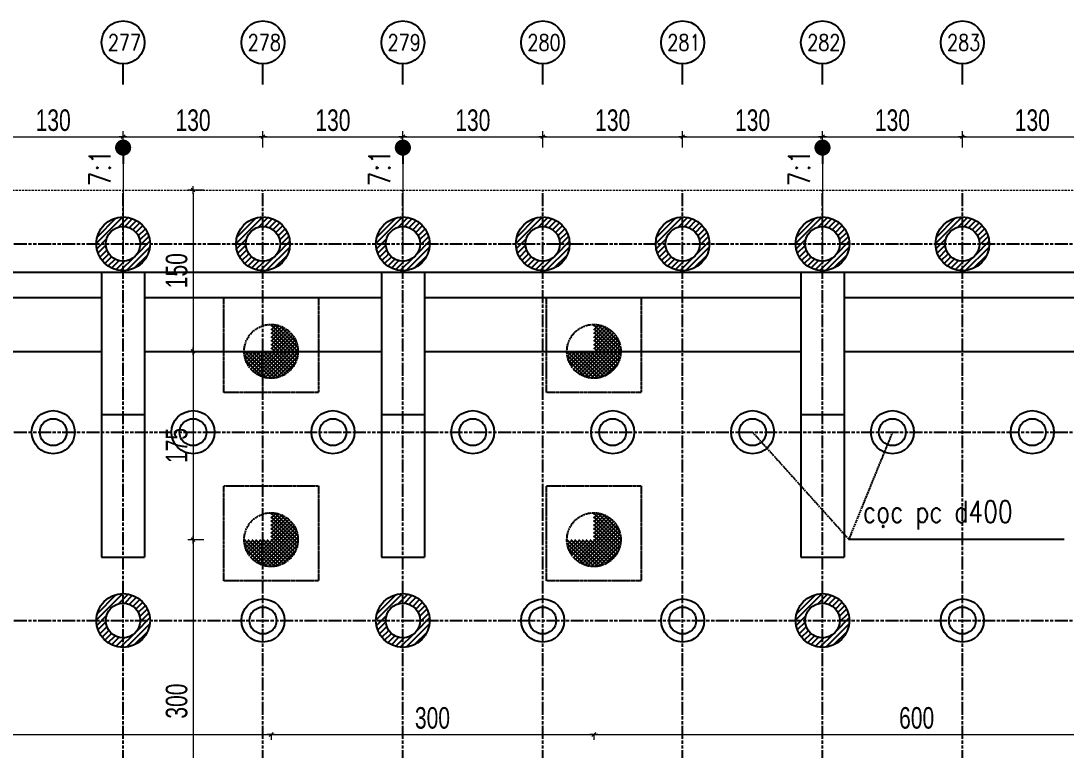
# Model space of a CAD drawing. Header units: inches. Extents: x -1640460 to 2672754, y -1012 to 1209503.
# Drawn here: x 10939 to 11910, y 849 to 1527 of the extents above; entities that cross this region are included whole.
import ezdxf

# ---------------------------------------------------------------- set-up
doc = ezdxf.new("R2010")
doc.units = ezdxf.units.IN
doc.header["$MEASUREMENT"] = 0
for name, pattern in [('ACAD_ISO09W100', [45, 24, -3, 6, -3, 6, -3]), ('CENTER', [2, 1.25, -0.25, 0.25, -0.25]), ('HIDDEN', [0.375, 0.25, -0.125])]:
    doc.linetypes.add(name, pattern=pattern)
doc.layers.add('DIM', color=177, linetype='Continuous', lineweight=20)
doc.layers.add('THAY1', color=9, linetype='Continuous', lineweight=20)
for name, color, linetype in [('Kich thuoc', 4, 'Continuous'), ('Text', 2, 'Continuous'), ('Tim', 8, 'ACAD_ISO09W100')]:
    doc.layers.add(name, color=color, linetype=linetype)
doc.styles.add('KICH_THUOC', font='vnsimli.shx', dxfattribs={"width": 0.8})
doc.styles.add('TXTDIM', font='VNARIAL.TTF', dxfattribs={"width": 0.7})
doc.dimstyles.new('DIM10', dxfattribs={"dimscale": 10, "dimtxt": 2, "dimasz": 0.3, "dimexe": 0.5, "dimexo": 0.5, "dimgap": 0.5, "dimtad": 1, "dimdec": 0, "dimzin": 12, "dimdsep": 46, "dimtxsty": 'TXTDIM', "dimblk": 'SLASH', "dimcen": 1.5, "dimclrd": 1, "dimclre": 256, "dimclrt": 2, "dimadec": 0, "dimazin": 0, "dimtfac": 1, "dimtdec": 0, "dimtix": 1, "dimtmove": 0, "dimatfit": 3, "dimldrblk": 'DOT', "dimfxl": 1, "dimfxlon": 1, "dimtolj": 1, "dimtzin": 0, "dimlwd": 9, "dimlwe": 9, "dimarcsym": 1})

# ---------------------------------------------------------------- blocks, each defined once
blk = doc.blocks.new('SLASH')
at = {"layer": 'DIM', "color": 16}
blk.add_line((-1.2, 0), (1.2, 0), dxfattribs=at)
at = {"layer": 'DIM', "color": 16, "linetype": 'Continuous'}
blk.add_line((-0.6, -0.6), (0.6, 0.6), dxfattribs=at)
blk = doc.blocks.new('*D518')
at = {"layer": 'Defpoints', "color": 0}
for p in [(11033.5, 1419), (10903.5, 1369.43), (11033.5, 1369.43)]:
    blk.add_point(p, dxfattribs=at)
at = {"layer": 'Kich thuoc', "lineweight": 9}
for p, q in [((10903.5, 1409), (10903.5, 1424)), ((11033.5, 1409), (11033.5, 1424))]:
    blk.add_line(p, q, dxfattribs=at)
at = {"layer": 'Kich thuoc', "color": 1, "lineweight": 9}
blk.add_line((10906.5, 1419), (11030.5, 1419), dxfattribs=at)
at = {"layer": 'Kich thuoc', "color": 1, "lineweight": 9, "xscale": 3, "yscale": 3, "zscale": 3, "rotation": 180}
blk.add_blockref('SLASH', (10903.5, 1419), dxfattribs=at)
at = {"layer": 'Kich thuoc', "color": 1, "lineweight": 9, "xscale": 3, "yscale": 3, "zscale": 3}
blk.add_blockref('SLASH', (11033.5, 1419), dxfattribs=at)
at = {"layer": 'Kich thuoc', "color": 2, "insert": (10968.5, 1434.22), "char_height": 20, "attachment_point": 5, "style": 'TXTDIM'}
blk.add_mtext('\\A1;130', dxfattribs=at)
blk = doc.blocks.new('_Dot')
at = {"color": 0, "linetype": 'ByBlock', "lineweight": -2}
blk.add_line((-0.5, 0), (-1, 0), dxfattribs=at)
at = {"color": 0, "linetype": 'ByBlock', "const_width": 0.5}
blk.add_lwpolyline([(-0.25, 0, 1), (0.25, 0, 1)], format="xyb", close=True, dxfattribs=at)
blk = doc.blocks.new('*D519')
at = {"layer": 'Defpoints', "color": 0}
for p in [(11163.5, 1419), (11033.5, 1369.43), (11163.5, 1369.43)]:
    blk.add_point(p, dxfattribs=at)
at = {"layer": 'Kich thuoc', "lineweight": 9}
for p, q in [((11033.5, 1409), (11033.5, 1424)), ((11163.5, 1409), (11163.5, 1424))]:
    blk.add_line(p, q, dxfattribs=at)
at = {"layer": 'Kich thuoc', "color": 1, "lineweight": 9}
blk.add_line((11036.5, 1419), (11160.5, 1419), dxfattribs=at)
at = {"layer": 'Kich thuoc', "color": 1, "lineweight": 9, "xscale": 3, "yscale": 3, "zscale": 3, "rotation": 180}
blk.add_blockref('SLASH', (11033.5, 1419), dxfattribs=at)
at = {"layer": 'Kich thuoc', "color": 1, "lineweight": 9, "xscale": 3, "yscale": 3, "zscale": 3}
blk.add_blockref('SLASH', (11163.5, 1419), dxfattribs=at)
at = {"layer": 'Kich thuoc', "color": 2, "insert": (11098.5, 1434.22), "char_height": 20, "attachment_point": 5, "style": 'TXTDIM'}
blk.add_mtext('\\A1;130', dxfattribs=at)
blk = doc.blocks.new('*D520')
at = {"layer": 'Defpoints', "color": 0}
for p in [(11293.5, 1419), (11163.5, 1369.43), (11293.5, 1369.43)]:
    blk.add_point(p, dxfattribs=at)
at = {"layer": 'Kich thuoc', "lineweight": 9}
for p, q in [((11163.5, 1409), (11163.5, 1424)), ((11293.5, 1409), (11293.5, 1424))]:
    blk.add_line(p, q, dxfattribs=at)
at = {"layer": 'Kich thuoc', "color": 1, "lineweight": 9}
blk.add_line((11166.5, 1419), (11290.5, 1419), dxfattribs=at)
at = {"layer": 'Kich thuoc', "color": 1, "lineweight": 9, "xscale": 3, "yscale": 3, "zscale": 3, "rotation": 180}
blk.add_blockref('SLASH', (11163.5, 1419), dxfattribs=at)
at = {"layer": 'Kich thuoc', "color": 1, "lineweight": 9, "xscale": 3, "yscale": 3, "zscale": 3}
blk.add_blockref('SLASH', (11293.5, 1419), dxfattribs=at)
at = {"layer": 'Kich thuoc', "color": 2, "insert": (11228.5, 1434.22), "char_height": 20, "attachment_point": 5, "style": 'TXTDIM'}
blk.add_mtext('\\A1;130', dxfattribs=at)
blk = doc.blocks.new('*D521')
at = {"layer": 'Defpoints', "color": 0}
for p in [(11423.5, 1419), (11293.5, 1369.43), (11423.5, 1369.43)]:
    blk.add_point(p, dxfattribs=at)
at = {"layer": 'Kich thuoc', "lineweight": 9}
for p, q in [((11293.5, 1409), (11293.5, 1424)), ((11423.5, 1409), (11423.5, 1424))]:
    blk.add_line(p, q, dxfattribs=at)
at = {"layer": 'Kich thuoc', "color": 1, "lineweight": 9}
blk.add_line((11296.5, 1419), (11420.5, 1419), dxfattribs=at)
at = {"layer": 'Kich thuoc', "color": 1, "lineweight": 9, "xscale": 3, "yscale": 3, "zscale": 3, "rotation": 180}
blk.add_blockref('SLASH', (11293.5, 1419), dxfattribs=at)
at = {"layer": 'Kich thuoc', "color": 1, "lineweight": 9, "xscale": 3, "yscale": 3, "zscale": 3}
blk.add_blockref('SLASH', (11423.5, 1419), dxfattribs=at)
at = {"layer": 'Kich thuoc', "color": 2, "insert": (11358.5, 1434.22), "char_height": 20, "attachment_point": 5, "style": 'TXTDIM'}
blk.add_mtext('\\A1;130', dxfattribs=at)
blk = doc.blocks.new('*D522')
at = {"layer": 'Defpoints', "color": 0}
for p in [(11553.5, 1419), (11423.5, 1369.43), (11553.5, 1369.43)]:
    blk.add_point(p, dxfattribs=at)
at = {"layer": 'Kich thuoc', "lineweight": 9}
for p, q in [((11423.5, 1409), (11423.5, 1424)), ((11553.5, 1409), (11553.5, 1424))]:
    blk.add_line(p, q, dxfattribs=at)
at = {"layer": 'Kich thuoc', "color": 1, "lineweight": 9}
blk.add_line((11426.5, 1419), (11550.5, 1419), dxfattribs=at)
at = {"layer": 'Kich thuoc', "color": 1, "lineweight": 9, "xscale": 3, "yscale": 3, "zscale": 3, "rotation": 180}
blk.add_blockref('SLASH', (11423.5, 1419), dxfattribs=at)
at = {"layer": 'Kich thuoc', "color": 1, "lineweight": 9, "xscale": 3, "yscale": 3, "zscale": 3}
blk.add_blockref('SLASH', (11553.5, 1419), dxfattribs=at)
at = {"layer": 'Kich thuoc', "color": 2, "insert": (11488.5, 1434.22), "char_height": 20, "attachment_point": 5, "style": 'TXTDIM'}
blk.add_mtext('\\A1;130', dxfattribs=at)
blk = doc.blocks.new('*D523')
at = {"layer": 'Defpoints', "color": 0}
for p in [(11683.5, 1419), (11553.5, 1369.43), (11683.5, 1369.43)]:
    blk.add_point(p, dxfattribs=at)
at = {"layer": 'Kich thuoc', "lineweight": 9}
for p, q in [((11553.5, 1409), (11553.5, 1424)), ((11683.5, 1409), (11683.5, 1424))]:
    blk.add_line(p, q, dxfattribs=at)
at = {"layer": 'Kich thuoc', "color": 1, "lineweight": 9}
blk.add_line((11556.5, 1419), (11680.5, 1419), dxfattribs=at)
at = {"layer": 'Kich thuoc', "color": 1, "lineweight": 9, "xscale": 3, "yscale": 3, "zscale": 3, "rotation": 180}
blk.add_blockref('SLASH', (11553.5, 1419), dxfattribs=at)
at = {"layer": 'Kich thuoc', "color": 1, "lineweight": 9, "xscale": 3, "yscale": 3, "zscale": 3}
blk.add_blockref('SLASH', (11683.5, 1419), dxfattribs=at)
at = {"layer": 'Kich thuoc', "color": 2, "insert": (11618.5, 1434.22), "char_height": 20, "attachment_point": 5, "style": 'TXTDIM'}
blk.add_mtext('\\A1;130', dxfattribs=at)
blk = doc.blocks.new('*D524')
at = {"layer": 'Defpoints', "color": 0}
for p in [(11813.5, 1419), (11683.5, 1369.43), (11813.5, 1369.43)]:
    blk.add_point(p, dxfattribs=at)
at = {"layer": 'Kich thuoc', "lineweight": 9}
for p, q in [((11683.5, 1409), (11683.5, 1424)), ((11813.5, 1409), (11813.5, 1424))]:
    blk.add_line(p, q, dxfattribs=at)
at = {"layer": 'Kich thuoc', "color": 1, "lineweight": 9}
blk.add_line((11686.5, 1419), (11810.5, 1419), dxfattribs=at)
at = {"layer": 'Kich thuoc', "color": 1, "lineweight": 9, "xscale": 3, "yscale": 3, "zscale": 3, "rotation": 180}
blk.add_blockref('SLASH', (11683.5, 1419), dxfattribs=at)
at = {"layer": 'Kich thuoc', "color": 1, "lineweight": 9, "xscale": 3, "yscale": 3, "zscale": 3}
blk.add_blockref('SLASH', (11813.5, 1419), dxfattribs=at)
at = {"layer": 'Kich thuoc', "color": 2, "insert": (11748.5, 1434.22), "char_height": 20, "attachment_point": 5, "style": 'TXTDIM'}
blk.add_mtext('\\A1;130', dxfattribs=at)
blk = doc.blocks.new('*D525')
at = {"layer": 'Defpoints', "color": 0}
for p in [(11943.5, 1419), (11943.5, 1383.01), (11813.5, 1369.43)]:
    blk.add_point(p, dxfattribs=at)
at = {"layer": 'Kich thuoc', "lineweight": 9}
for p, q in [((11813.5, 1409), (11813.5, 1424)), ((11943.5, 1409), (11943.5, 1424))]:
    blk.add_line(p, q, dxfattribs=at)
at = {"layer": 'Kich thuoc', "color": 1, "lineweight": 9}
blk.add_line((11816.5, 1419), (11940.5, 1419), dxfattribs=at)
at = {"layer": 'Kich thuoc', "color": 1, "lineweight": 9, "xscale": 3, "yscale": 3, "zscale": 3, "rotation": 180}
blk.add_blockref('SLASH', (11813.5, 1419), dxfattribs=at)
at = {"layer": 'Kich thuoc', "color": 1, "lineweight": 9, "xscale": 3, "yscale": 3, "zscale": 3}
blk.add_blockref('SLASH', (11943.5, 1419), dxfattribs=at)
at = {"layer": 'Kich thuoc', "color": 2, "insert": (11878.5, 1434.22), "char_height": 20, "attachment_point": 5, "style": 'TXTDIM'}
blk.add_mtext('\\A1;130', dxfattribs=at)
blk = doc.blocks.new('*D535')
at = {"layer": 'Defpoints', "color": 0}
for p in [(11127, 1369.43), (11098.5, 1219.53), (11119.5, 1219.53)]:
    blk.add_point(p, dxfattribs=at)
at = {"layer": 'Kich thuoc', "lineweight": 9}
for p, q in [((11108.5, 1369.43), (11093.5, 1369.43)), ((11108.5, 1219.53), (11093.5, 1219.53))]:
    blk.add_line(p, q, dxfattribs=at)
at = {"layer": 'Kich thuoc', "color": 1, "lineweight": 9}
blk.add_line((11098.5, 1366.43), (11098.5, 1222.53), dxfattribs=at)
at = {"layer": 'Kich thuoc', "color": 1, "lineweight": 9, "xscale": 3, "yscale": 3, "zscale": 3}
for p, rotation in [((11098.5, 1369.43), 90), ((11098.5, 1219.53), 270)]:
    blk.add_blockref('SLASH', p, dxfattribs=dict(at, rotation=rotation))
at = {"layer": 'Kich thuoc', "color": 2, "insert": (11083.29, 1294.48), "char_height": 20, "attachment_point": 5, "rotation": 90, "style": 'TXTDIM'}
blk.add_mtext('\\A1;150', dxfattribs=at)
blk = doc.blocks.new('*D536')
at = {"layer": 'Defpoints', "color": 0}
for p in [(11119.5, 1219.53), (11098.5, 1044.53), (11119.5, 1044.53)]:
    blk.add_point(p, dxfattribs=at)
at = {"layer": 'Kich thuoc', "lineweight": 9}
for p, q in [((11108.5, 1219.53), (11093.5, 1219.53)), ((11108.5, 1044.53), (11093.5, 1044.53))]:
    blk.add_line(p, q, dxfattribs=at)
at = {"layer": 'Kich thuoc', "color": 1, "lineweight": 9}
blk.add_line((11098.5, 1216.53), (11098.5, 1047.53), dxfattribs=at)
at = {"layer": 'Kich thuoc', "color": 1, "lineweight": 9, "xscale": 3, "yscale": 3, "zscale": 3}
for p, rotation in [((11098.5, 1219.53), 90), ((11098.5, 1044.53), 270)]:
    blk.add_blockref('SLASH', p, dxfattribs=dict(at, rotation=rotation))
at = {"layer": 'Kich thuoc', "color": 2, "insert": (11083.29, 1132.03), "char_height": 20, "attachment_point": 5, "rotation": 90, "style": 'TXTDIM'}
blk.add_mtext('\\A1;175', dxfattribs=at)
blk = doc.blocks.new('*D537')
at = {"layer": 'Defpoints', "color": 0}
for p in [(11119.5, 1044.53), (11098.5, 744.53), (11119.5, 744.53)]:
    blk.add_point(p, dxfattribs=at)
at = {"layer": 'Kich thuoc', "lineweight": 9}
for p, q in [((11108.5, 1044.53), (11093.5, 1044.53)), ((11108.5, 744.53), (11093.5, 744.53))]:
    blk.add_line(p, q, dxfattribs=at)
at = {"layer": 'Kich thuoc', "color": 1, "lineweight": 9}
blk.add_line((11098.5, 1041.53), (11098.5, 747.53), dxfattribs=at)
at = {"layer": 'Kich thuoc', "color": 1, "lineweight": 9, "xscale": 3, "yscale": 3, "zscale": 3}
for p, rotation in [((11098.5, 1044.53), 90), ((11098.5, 744.53), 270)]:
    blk.add_blockref('SLASH', p, dxfattribs=dict(at, rotation=rotation))
at = {"layer": 'Kich thuoc', "color": 2, "insert": (11083.28, 894.53), "char_height": 20, "attachment_point": 5, "rotation": 90, "style": 'TXTDIM'}
blk.add_mtext('\\A1;300', dxfattribs=at)
blk = doc.blocks.new('*D542')
at = {"layer": 'Defpoints', "color": 0}
for p in [(9424.5, 864.31), (11171, 864.31), (11171, 863.6)]:
    blk.add_point(p, dxfattribs=at)
at = {"layer": 'Kich thuoc', "lineweight": 9}
for p, q in [((9424.5, 863.6), (9424.5, 858.6)), ((11171, 863.6), (11171, 858.6))]:
    blk.add_line(p, q, dxfattribs=at)
at = {"layer": 'Kich thuoc', "color": 1, "lineweight": 9}
blk.add_line((9427.5, 863.6), (11168, 863.6), dxfattribs=at)
at = {"layer": 'Kich thuoc', "color": 1, "lineweight": 9, "xscale": 3, "yscale": 3, "zscale": 3, "rotation": 180}
blk.add_blockref('SLASH', (9424.5, 863.6), dxfattribs=at)
at = {"layer": 'Kich thuoc', "color": 1, "lineweight": 9, "xscale": 3, "yscale": 3, "zscale": 3}
blk.add_blockref('SLASH', (11171, 863.6), dxfattribs=at)
at = {"layer": 'Kich thuoc', "color": 2, "insert": (10297.75, 878.81), "char_height": 20, "attachment_point": 5, "style": 'TXTDIM'}
blk.add_mtext('\\A1;1746.5', dxfattribs=at)
blk = doc.blocks.new('*D543')
at = {"layer": 'Defpoints', "color": 0}
for p in [(11471, 865.48), (11171, 864.31), (11471, 863.6)]:
    blk.add_point(p, dxfattribs=at)
at = {"layer": 'Kich thuoc', "lineweight": 9}
for p, q in [((11171, 863.6), (11171, 858.6)), ((11471, 863.6), (11471, 858.6))]:
    blk.add_line(p, q, dxfattribs=at)
at = {"layer": 'Kich thuoc', "color": 1, "lineweight": 9}
blk.add_line((11174, 863.6), (11468, 863.6), dxfattribs=at)
at = {"layer": 'Kich thuoc', "color": 1, "lineweight": 9, "xscale": 3, "yscale": 3, "zscale": 3, "rotation": 180}
blk.add_blockref('SLASH', (11171, 863.6), dxfattribs=at)
at = {"layer": 'Kich thuoc', "color": 1, "lineweight": 9, "xscale": 3, "yscale": 3, "zscale": 3}
blk.add_blockref('SLASH', (11471, 863.6), dxfattribs=at)
at = {"layer": 'Kich thuoc', "color": 2, "insert": (11321, 878.81), "char_height": 20, "attachment_point": 5, "style": 'TXTDIM'}
blk.add_mtext('\\A1;300', dxfattribs=at)
blk = doc.blocks.new('*D544')
at = {"layer": 'Defpoints', "color": 0}
for p in [(12071, 1006.43), (11471, 865.48), (12071, 863.6)]:
    blk.add_point(p, dxfattribs=at)
at = {"layer": 'Kich thuoc', "lineweight": 9}
for p, q in [((12071, 873.6), (12071, 858.6)), ((11471, 863.6), (11471, 858.6))]:
    blk.add_line(p, q, dxfattribs=at)
at = {"layer": 'Kich thuoc', "color": 1, "lineweight": 9}
blk.add_line((11474, 863.6), (12068, 863.6), dxfattribs=at)
at = {"layer": 'Kich thuoc', "color": 1, "lineweight": 9, "xscale": 3, "yscale": 3, "zscale": 3, "rotation": 180}
blk.add_blockref('SLASH', (11471, 863.6), dxfattribs=at)
at = {"layer": 'Kich thuoc', "color": 1, "lineweight": 9, "xscale": 3, "yscale": 3, "zscale": 3}
blk.add_blockref('SLASH', (12071, 863.6), dxfattribs=at)
at = {"layer": 'Kich thuoc', "color": 2, "insert": (11771, 878.81), "char_height": 20, "attachment_point": 5, "style": 'TXTDIM'}
blk.add_mtext('\\A1;600', dxfattribs=at)

msp = doc.modelspace()

# ---------------------------------------------------------------- hatches: boundary and pattern name
h = msp.add_hatch()
h.set_pattern_fill('ANSI31', color=256, scale=30, style=0)
h.set_pattern_definition([(45, (10288.125, 0), (-2.65165, 2.65165), [])])
h.paths.add_polyline_path([(11033.5, 1344.43, 0.414214), (11008.5, 1319.43), (11017.5, 1319.43, -0.414214), (11033.5, 1335.43)])
h.paths.add_polyline_path([(11033.5, 1344.43), (11033.5, 1335.43, -0.414214), (11049.5, 1319.43), (11058.5, 1319.43, 0.414214)])
h.paths.add_polyline_path([(11058.5, 1319.43), (11049.5, 1319.43, -0.414214), (11033.5, 1303.43), (11033.5, 1294.43, 0.414214)])
h.paths.add_polyline_path([(11017.5, 1319.43), (11008.5, 1319.43, 0.414214), (11033.5, 1294.43), (11033.5, 1303.43, -0.414214)])
h = msp.add_hatch()
h.set_pattern_fill('ANSI31', color=256, scale=30, style=0)
h.set_pattern_definition([(45, (10418.125, 0), (-2.65165, 2.65165), [])])
h.paths.add_polyline_path([(11163.5, 1344.43, 0.414214), (11138.5, 1319.43), (11147.5, 1319.43, -0.414214), (11163.5, 1335.43)])
h.paths.add_polyline_path([(11163.5, 1344.43), (11163.5, 1335.43, -0.414214), (11179.5, 1319.43), (11188.5, 1319.43, 0.414214)])
h.paths.add_polyline_path([(11188.5, 1319.43), (11179.5, 1319.43, -0.414214), (11163.5, 1303.43), (11163.5, 1294.43, 0.414214)])
h.paths.add_polyline_path([(11147.5, 1319.43), (11138.5, 1319.43, 0.414214), (11163.5, 1294.43), (11163.5, 1303.43, -0.414214)])
h = msp.add_hatch()
h.set_pattern_fill('ANSI31', color=256, scale=30, style=0)
h.set_pattern_definition([(45, (10548.125, 0), (-2.65165, 2.65165), [])])
h.paths.add_polyline_path([(11293.5, 1344.43, 0.414214), (11268.5, 1319.43), (11277.5, 1319.43, -0.414214), (11293.5, 1335.43)])
h.paths.add_polyline_path([(11293.5, 1344.43), (11293.5, 1335.43, -0.414214), (11309.5, 1319.43), (11318.5, 1319.43, 0.414214)])
h.paths.add_polyline_path([(11318.5, 1319.43), (11309.5, 1319.43, -0.414214), (11293.5, 1303.43), (11293.5, 1294.43, 0.414214)])
h.paths.add_polyline_path([(11277.5, 1319.43), (11268.5, 1319.43, 0.414214), (11293.5, 1294.43), (11293.5, 1303.43, -0.414214)])
h = msp.add_hatch()
h.set_pattern_fill('ANSI31', color=256, scale=30, style=0)
h.set_pattern_definition([(45, (10678.125, 0), (-2.65165, 2.65165), [])])
h.paths.add_polyline_path([(11423.5, 1344.43, 0.414214), (11398.5, 1319.43), (11407.5, 1319.43, -0.414214), (11423.5, 1335.43)])
h.paths.add_polyline_path([(11423.5, 1344.43), (11423.5, 1335.43, -0.414214), (11439.5, 1319.43), (11448.5, 1319.43, 0.414214)])
h.paths.add_polyline_path([(11448.5, 1319.43), (11439.5, 1319.43, -0.414214), (11423.5, 1303.43), (11423.5, 1294.43, 0.414214)])
h.paths.add_polyline_path([(11407.5, 1319.43), (11398.5, 1319.43, 0.414214), (11423.5, 1294.43), (11423.5, 1303.43, -0.414214)])
h = msp.add_hatch()
h.set_pattern_fill('ANSI31', color=256, scale=30, style=0)
h.set_pattern_definition([(45, (10808.125, 0), (-2.65165, 2.65165), [])])
h.paths.add_polyline_path([(11553.5, 1344.43, 0.414214), (11528.5, 1319.43), (11537.5, 1319.43, -0.414214), (11553.5, 1335.43)])
h.paths.add_polyline_path([(11553.5, 1344.43), (11553.5, 1335.43, -0.414214), (11569.5, 1319.43), (11578.5, 1319.43, 0.414214)])
h.paths.add_polyline_path([(11578.5, 1319.43), (11569.5, 1319.43, -0.414214), (11553.5, 1303.43), (11553.5, 1294.43, 0.414214)])
h.paths.add_polyline_path([(11537.5, 1319.43), (11528.5, 1319.43, 0.414214), (11553.5, 1294.43), (11553.5, 1303.43, -0.414214)])
h = msp.add_hatch()
h.set_pattern_fill('ANSI31', color=256, scale=30, style=0)
h.set_pattern_definition([(45, (10938.125, 0), (-2.65165, 2.65165), [])])
h.paths.add_polyline_path([(11683.5, 1344.43, 0.414214), (11658.5, 1319.43), (11667.5, 1319.43, -0.414214), (11683.5, 1335.43)])
h.paths.add_polyline_path([(11683.5, 1344.43), (11683.5, 1335.43, -0.414214), (11699.5, 1319.43), (11708.5, 1319.43, 0.414214)])
h.paths.add_polyline_path([(11708.5, 1319.43), (11699.5, 1319.43, -0.414214), (11683.5, 1303.43), (11683.5, 1294.43, 0.414214)])
h.paths.add_polyline_path([(11667.5, 1319.43), (11658.5, 1319.43, 0.414214), (11683.5, 1294.43), (11683.5, 1303.43, -0.414214)])
h = msp.add_hatch()
h.set_pattern_fill('ANSI31', color=256, scale=30, style=0)
h.set_pattern_definition([(45, (11068.125, 0), (-2.65165, 2.65165), [])])
h.paths.add_polyline_path([(11813.5, 1344.43, 0.414214), (11788.5, 1319.43), (11797.5, 1319.43, -0.414214), (11813.5, 1335.43)])
h.paths.add_polyline_path([(11813.5, 1344.43), (11813.5, 1335.43, -0.414214), (11829.5, 1319.43), (11838.5, 1319.43, 0.414214)])
h.paths.add_polyline_path([(11838.5, 1319.43), (11829.5, 1319.43, -0.414214), (11813.5, 1303.43), (11813.5, 1294.43, 0.414214)])
h.paths.add_polyline_path([(11797.5, 1319.43), (11788.5, 1319.43, 0.414214), (11813.5, 1294.43), (11813.5, 1303.43, -0.414214)])
at = {"linetype": 'CENTER'}
h = msp.add_hatch(dxfattribs=at)
h.set_pattern_fill('ANSI37', color=256, scale=20, style=0)
h.set_pattern_definition([(45, (3008.087, 2187.6678), (-1.76776695, 1.76776695), []), (135, (3008.087, 2187.6678), (-1.76776695, -1.76776695), [])])
h.paths.add_polyline_path([(11196, 1219.53, 0.414214), (11171, 1244.53), (11171, 1219.53), (11146, 1219.53, 1)])
h = msp.add_hatch(dxfattribs=at)
h.set_pattern_fill('ANSI37', color=256, scale=20, style=0)
h.set_pattern_definition([(45, (3308.087, 2187.6678), (-1.76776695, 1.76776695), []), (135, (3308.087, 2187.6678), (-1.76776695, -1.76776695), [])])
h.paths.add_polyline_path([(11496, 1219.53, 0.414214), (11471, 1244.53), (11471, 1219.53), (11446, 1219.53, 1)])
h = msp.add_hatch(dxfattribs=at)
h.set_pattern_fill('ANSI37', color=256, scale=20, style=0)
h.set_pattern_definition([(45, (3008.087, 2012.6678), (-1.76776695, 1.76776695), []), (135, (3008.087, 2012.6678), (-1.76776695, -1.76776695), [])])
h.paths.add_polyline_path([(11196, 1044.53, 0.414214), (11171, 1069.53), (11171, 1044.53), (11146, 1044.53, 1)])
h = msp.add_hatch(dxfattribs=at)
h.set_pattern_fill('ANSI37', color=256, scale=20, style=0)
h.set_pattern_definition([(45, (3308.087, 2012.6678), (-1.76776695, 1.76776695), []), (135, (3308.087, 2012.6678), (-1.76776695, -1.76776695), [])])
h.paths.add_polyline_path([(11496, 1044.53, 0.414214), (11471, 1069.53), (11471, 1044.53), (11446, 1044.53, 1)])
h = msp.add_hatch()
h.set_pattern_fill('ANSI31', color=256, scale=30, style=0)
h.set_pattern_definition([(45, (10288.125, -350), (-2.65165, 2.65165), [])])
h.paths.add_polyline_path([(11033.5, 994.43, 0.414214), (11008.5, 969.43), (11017.5, 969.43, -0.414214), (11033.5, 985.43)])
h.paths.add_polyline_path([(11033.5, 994.43), (11033.5, 985.43, -0.414214), (11049.5, 969.43), (11058.5, 969.43, 0.414214)])
h.paths.add_polyline_path([(11058.5, 969.43), (11049.5, 969.43, -0.414214), (11033.5, 953.43), (11033.5, 944.43, 0.414214)])
h.paths.add_polyline_path([(11017.5, 969.43), (11008.5, 969.43, 0.414214), (11033.5, 944.43), (11033.5, 953.43, -0.414214)])
h = msp.add_hatch()
h.set_pattern_fill('ANSI31', color=256, scale=30, style=0)
h.set_pattern_definition([(45, (10548.125, -350), (-2.65165, 2.65165), [])])
h.paths.add_polyline_path([(11293.5, 994.43, 0.414214), (11268.5, 969.43), (11277.5, 969.43, -0.414214), (11293.5, 985.43)])
h.paths.add_polyline_path([(11293.5, 994.43), (11293.5, 985.43, -0.414214), (11309.5, 969.43), (11318.5, 969.43, 0.414214)])
h.paths.add_polyline_path([(11318.5, 969.43), (11309.5, 969.43, -0.414214), (11293.5, 953.43), (11293.5, 944.43, 0.414214)])
h.paths.add_polyline_path([(11277.5, 969.43), (11268.5, 969.43, 0.414214), (11293.5, 944.43), (11293.5, 953.43, -0.414214)])
h = msp.add_hatch()
h.set_pattern_fill('ANSI31', color=256, scale=30, style=0)
h.set_pattern_definition([(45, (10938.125, -350), (-2.65165, 2.65165), [])])
h.paths.add_polyline_path([(11683.5, 994.43, 0.414214), (11658.5, 969.43), (11667.5, 969.43, -0.414214), (11683.5, 985.43)])
h.paths.add_polyline_path([(11683.5, 994.43), (11683.5, 985.43, -0.414214), (11699.5, 969.43), (11708.5, 969.43, 0.414214)])
h.paths.add_polyline_path([(11708.5, 969.43), (11699.5, 969.43, -0.414214), (11683.5, 953.43), (11683.5, 944.43, 0.414214)])
h.paths.add_polyline_path([(11667.5, 969.43), (11658.5, 969.43, 0.414214), (11683.5, 944.43), (11683.5, 953.43, -0.414214)])

# ---------------------------------------------------------------- linework, layer by layer
for p, q in [((11033.5, 1467.48), (11033.5, 1486.59)), ((11163.5, 1467.48), (11163.5, 1486.59)), ((11293.5, 1467.48), (11293.5, 1486.59)), ((11423.5, 1467.48), (11423.5, 1486.59)), ((11553.5, 1467.48), (11553.5, 1486.59)), ((11683.5, 1467.48), (11683.5, 1486.59)), ((11813.5, 1467.48), (11813.5, 1486.59)), ((9424.5, 1293.24), (12512.5, 1293.24)), ((11013.5, 1293.24), (11013.5, 1028.24)), ((11053.5, 1293.24), (11053.5, 1028.24)), ((11273.5, 1293.24), (11273.5, 1028.24)), ((11313.5, 1293.24), (11313.5, 1028.24)), ((11663.5, 1293.24), (11663.5, 1028.24)), ((11703.5, 1293.24), (11703.5, 1028.24)), ((10793.5, 1269.43), (11013.5, 1269.43)), ((11053.5, 1269.43), (11273.5, 1269.43)), ((11313.5, 1269.43), (11663.5, 1269.43)), ((11703.5, 1269.43), (11923.5, 1269.43)), ((10793.5, 1219.53), (11013.5, 1219.53)), ((11053.5, 1219.53), (11273.5, 1219.53)), ((11313.5, 1219.53), (11663.5, 1219.53)), ((11703.5, 1219.53), (11923.5, 1219.53)), ((11013.5, 1160.74), (11053.5, 1160.74)), ((11273.5, 1160.74), (11313.5, 1160.74)), ((11663.5, 1160.74), (11703.5, 1160.74)), ((11707.95, 1044.91), (11907.95, 1044.91)), ((11013.5, 1028.24), (11053.5, 1028.24)), ((11273.5, 1028.24), (11313.5, 1028.24)), ((11663.5, 1028.24), (11703.5, 1028.24))]:
    msp.add_line(p, q)
for p, q in [((11127, 1181.43), (11127, 1269.43)), ((11127, 1269.43), (11215, 1269.43)), ((11215, 1269.43), (11215, 1181.43)), ((11427, 1181.43), (11427, 1269.43)), ((11427, 1269.43), (11515, 1269.43)), ((11515, 1269.43), (11515, 1181.43)), ((11119.5, 1219.53), (11207.5, 1219.53)), ((11163.5, 1175.53), (11163.5, 1200.53)), ((11215, 1181.43), (11127, 1181.43)), ((11515, 1181.43), (11427, 1181.43)), ((11618.5, 1144.43), (11707.95, 1044.91)), ((11748.5, 1144.43), (11707.95, 1044.91)), ((11127, 1006.43), (11127, 1094.43)), ((11127, 1094.43), (11215, 1094.43)), ((11215, 1094.43), (11215, 1006.43)), ((11427, 1006.43), (11427, 1094.43)), ((11427, 1094.43), (11515, 1094.43)), ((11515, 1094.43), (11515, 1006.43)), ((11215, 1006.43), (11127, 1006.43)), ((11515, 1006.43), (11427, 1006.43))]:
    msp.add_line(p, q, dxfattribs=at)
for centre, radius in [((11033.5, 1506.59), 20), ((11163.5, 1506.59), 20), ((11293.5, 1506.59), 20), ((11423.5, 1506.59), 20), ((11553.5, 1506.59), 20), ((11683.5, 1506.59), 20), ((11813.5, 1506.59), 20), ((11033.5, 1319.43), 25), ((11163.5, 1319.43), 25), ((11293.5, 1319.43), 25), ((11423.5, 1319.43), 25), ((11553.5, 1319.43), 25), ((11683.5, 1319.43), 25), ((11813.5, 1319.43), 25), ((11033.5, 1319.43), 16), ((11163.5, 1319.43), 16), ((11293.5, 1319.43), 16), ((11423.5, 1319.43), 16), ((11553.5, 1319.43), 16), ((11683.5, 1319.43), 16), ((11813.5, 1319.43), 16), ((10968.5, 1144.43), 20), ((10968.5, 1144.43), 12.5), ((11098.5, 1144.43), 20), ((11098.5, 1144.43), 12.5), ((11228.5, 1144.43), 20), ((11228.5, 1144.43), 12.5), ((11358.5, 1144.43), 20), ((11358.5, 1144.43), 12.5), ((11488.5, 1144.43), 20), ((11488.5, 1144.43), 12.5), ((11618.5, 1144.43), 20), ((11618.5, 1144.43), 12.5), ((11748.5, 1144.43), 20), ((11748.5, 1144.43), 12.5), ((11878.5, 1144.43), 20), ((11878.5, 1144.43), 12.5), ((11033.5, 969.43), 25), ((11293.5, 969.43), 25), ((11683.5, 969.43), 25), ((11033.5, 969.43), 16), ((11163.5, 969.43), 20), ((11163.5, 969.43), 12.5), ((11293.5, 969.43), 16), ((11423.5, 969.43), 20), ((11423.5, 969.43), 12.5), ((11553.5, 969.43), 20), ((11553.5, 969.43), 12.5), ((11683.5, 969.43), 16), ((11813.5, 969.43), 20), ((11813.5, 969.43), 12.5)]:
    msp.add_circle(centre, radius)
for centre in [(11171, 1219.53), (11471, 1219.53), (11171, 1044.53), (11471, 1044.53)]:
    msp.add_circle(centre, 25, dxfattribs=at)
at = {"layer": 'THAY1', "linetype": 'HIDDEN', "ltscale": 8}
msp.add_line((9424.5, 1369.43), (12512.5, 1369.43), dxfattribs=at)
at = {"layer": 'Tim', "ltscale": 0.5}
for p, q in [((11033.5, 319.43), (11033.5, 1369.43)), ((11163.5, 319.43), (11163.5, 1369.43)), ((11293.5, 319.43), (11293.5, 1369.43)), ((11423.5, 319.43), (11423.5, 1369.43)), ((11553.5, 319.43), (11553.5, 1369.43)), ((11683.5, 319.43), (11683.5, 1369.43)), ((11813.5, 319.43), (11813.5, 1369.43)), ((9424.5, 1319.43), (12511.08, 1319.43)), ((9424.5, 1144.43), (12512.5, 1144.43)), ((9424.5, 969.43), (12512.5, 969.43))]:
    msp.add_line(p, q, dxfattribs=at)

# ---------------------------------------------------------------- texts
at = {"char_height": 20, "width": 34.4742, "attachment_point": 1, "rotation": 90, "style": 'KICH_THUOC'}
for insert in [(11001.84, 1372.92), (11261.84, 1372.92), (11651.84, 1372.92)]:
    msp.add_mtext('7:1', dxfattribs=dict(at, insert=insert))
at = {"layer": 'Text', "attachment_point": 1, "style": 'KICH_THUOC'}
for s, insert, char_height, width in [('277', (11019.28, 1514.02), 15, 14.3758), ('278', (11149.28, 1514.02), 15, 14.3758), ('279', (11279.28, 1514.02), 15, 14.3758), ('280', (11409.28, 1514.02), 15, 14.3758), ('281', (11539.28, 1514.02), 15, 14.3758), ('282', (11669.28, 1514.02), 15, 14.3758), ('283', (11799.28, 1514.02), 15, 14.3758), ('cäc pc d400', (11721.02, 1080.57), 20, 371.6373)]:
    msp.add_mtext(s, dxfattribs=dict(at, insert=insert, char_height=char_height, width=width))

# ---------------------------------------------------------------- dimensions: what is measured, and where the dimension line sits
at = {"layer": 'Kich thuoc'}
for base, p1, p2, picture, middle in [((11033.5, 1419), (10903.5, 1369.43), (11033.5, 1369.43), '*D518', (10968.5, 1434.22)), ((11163.5, 1419), (11033.5, 1369.43), (11163.5, 1369.43), '*D519', (11098.5, 1434.22)), ((11293.5, 1419), (11163.5, 1369.43), (11293.5, 1369.43), '*D520', (11228.5, 1434.22)), ((11423.5, 1419), (11293.5, 1369.43), (11423.5, 1369.43), '*D521', (11358.5, 1434.22)), ((11553.5, 1419), (11423.5, 1369.43), (11553.5, 1369.43), '*D522', (11488.5, 1434.22)), ((11683.5, 1419), (11553.5, 1369.43), (11683.5, 1369.43), '*D523', (11618.5, 1434.22)), ((11813.5, 1419), (11683.5, 1369.43), (11813.5, 1369.43), '*D524', (11748.5, 1434.22)), ((11943.5, 1419), (11813.5, 1369.43), (11943.5, 1383.01), '*D525', (11878.5, 1434.22)), ((12071, 863.6), (11471, 865.48), (12071, 1006.43), '*D544', (11771, 878.81)), ((11471, 863.6), (11171, 864.31), (11471, 865.48), '*D543', (11321, 878.81))]:
    dim = msp.add_linear_dim(base=base, p1=p1, p2=p2, dimstyle='DIM10', override={"dimtmove": 1}, dxfattribs=at)
    dim.commit()
    dim.dimension.update_dxf_attribs({"geometry": picture, "text_midpoint": middle})
dim = msp.add_linear_dim(base=(11098.5, 1219.53), p1=(11127, 1369.43), p2=(11119.5, 1219.53), angle=90, dimstyle='DIM10', dxfattribs=at)
dim.commit()
dim.dimension.update_dxf_attribs({"geometry": '*D535', "text_midpoint": (11083.29, 1294.48)})
for base, p1, p2, picture, middle in [((11098.5, 1044.53), (11119.5, 1219.53), (11119.5, 1044.53), '*D536', (11083.29, 1132.03)), ((11098.5, 744.53), (11119.5, 1044.53), (11119.5, 744.53), '*D537', (11083.28, 894.53))]:
    dim = msp.add_linear_dim(base=base, p1=p1, p2=p2, angle=90, dimstyle='DIM10', override={"dimtmove": 1}, dxfattribs=at)
    dim.commit()
    dim.dimension.update_dxf_attribs({"geometry": picture, "text_midpoint": middle})
dim = msp.add_linear_dim(base=(11171, 863.6), p1=(9424.5, 864.31), p2=(11171, 864.31), text='1746.5', dimstyle='DIM10', dxfattribs=at)
dim.commit()
dim.dimension.update_dxf_attribs({"geometry": '*D542', "text_midpoint": (10297.75, 878.81)})

# ---------------------------------------------------------------- leaders
for points in [[(11033.5, 1408.84), (11033.5, 1319.43)], [(11293.5, 1408.84), (11293.5, 1319.43)], [(11683.5, 1408.84), (11683.5, 1319.43)]]:
    msp.add_leader(points, dimstyle='DIM10', override={"dimasz": 1.5, "dimgap": 0.5, "dimtad": 0})

doc.saveas('drawing.dxf')
